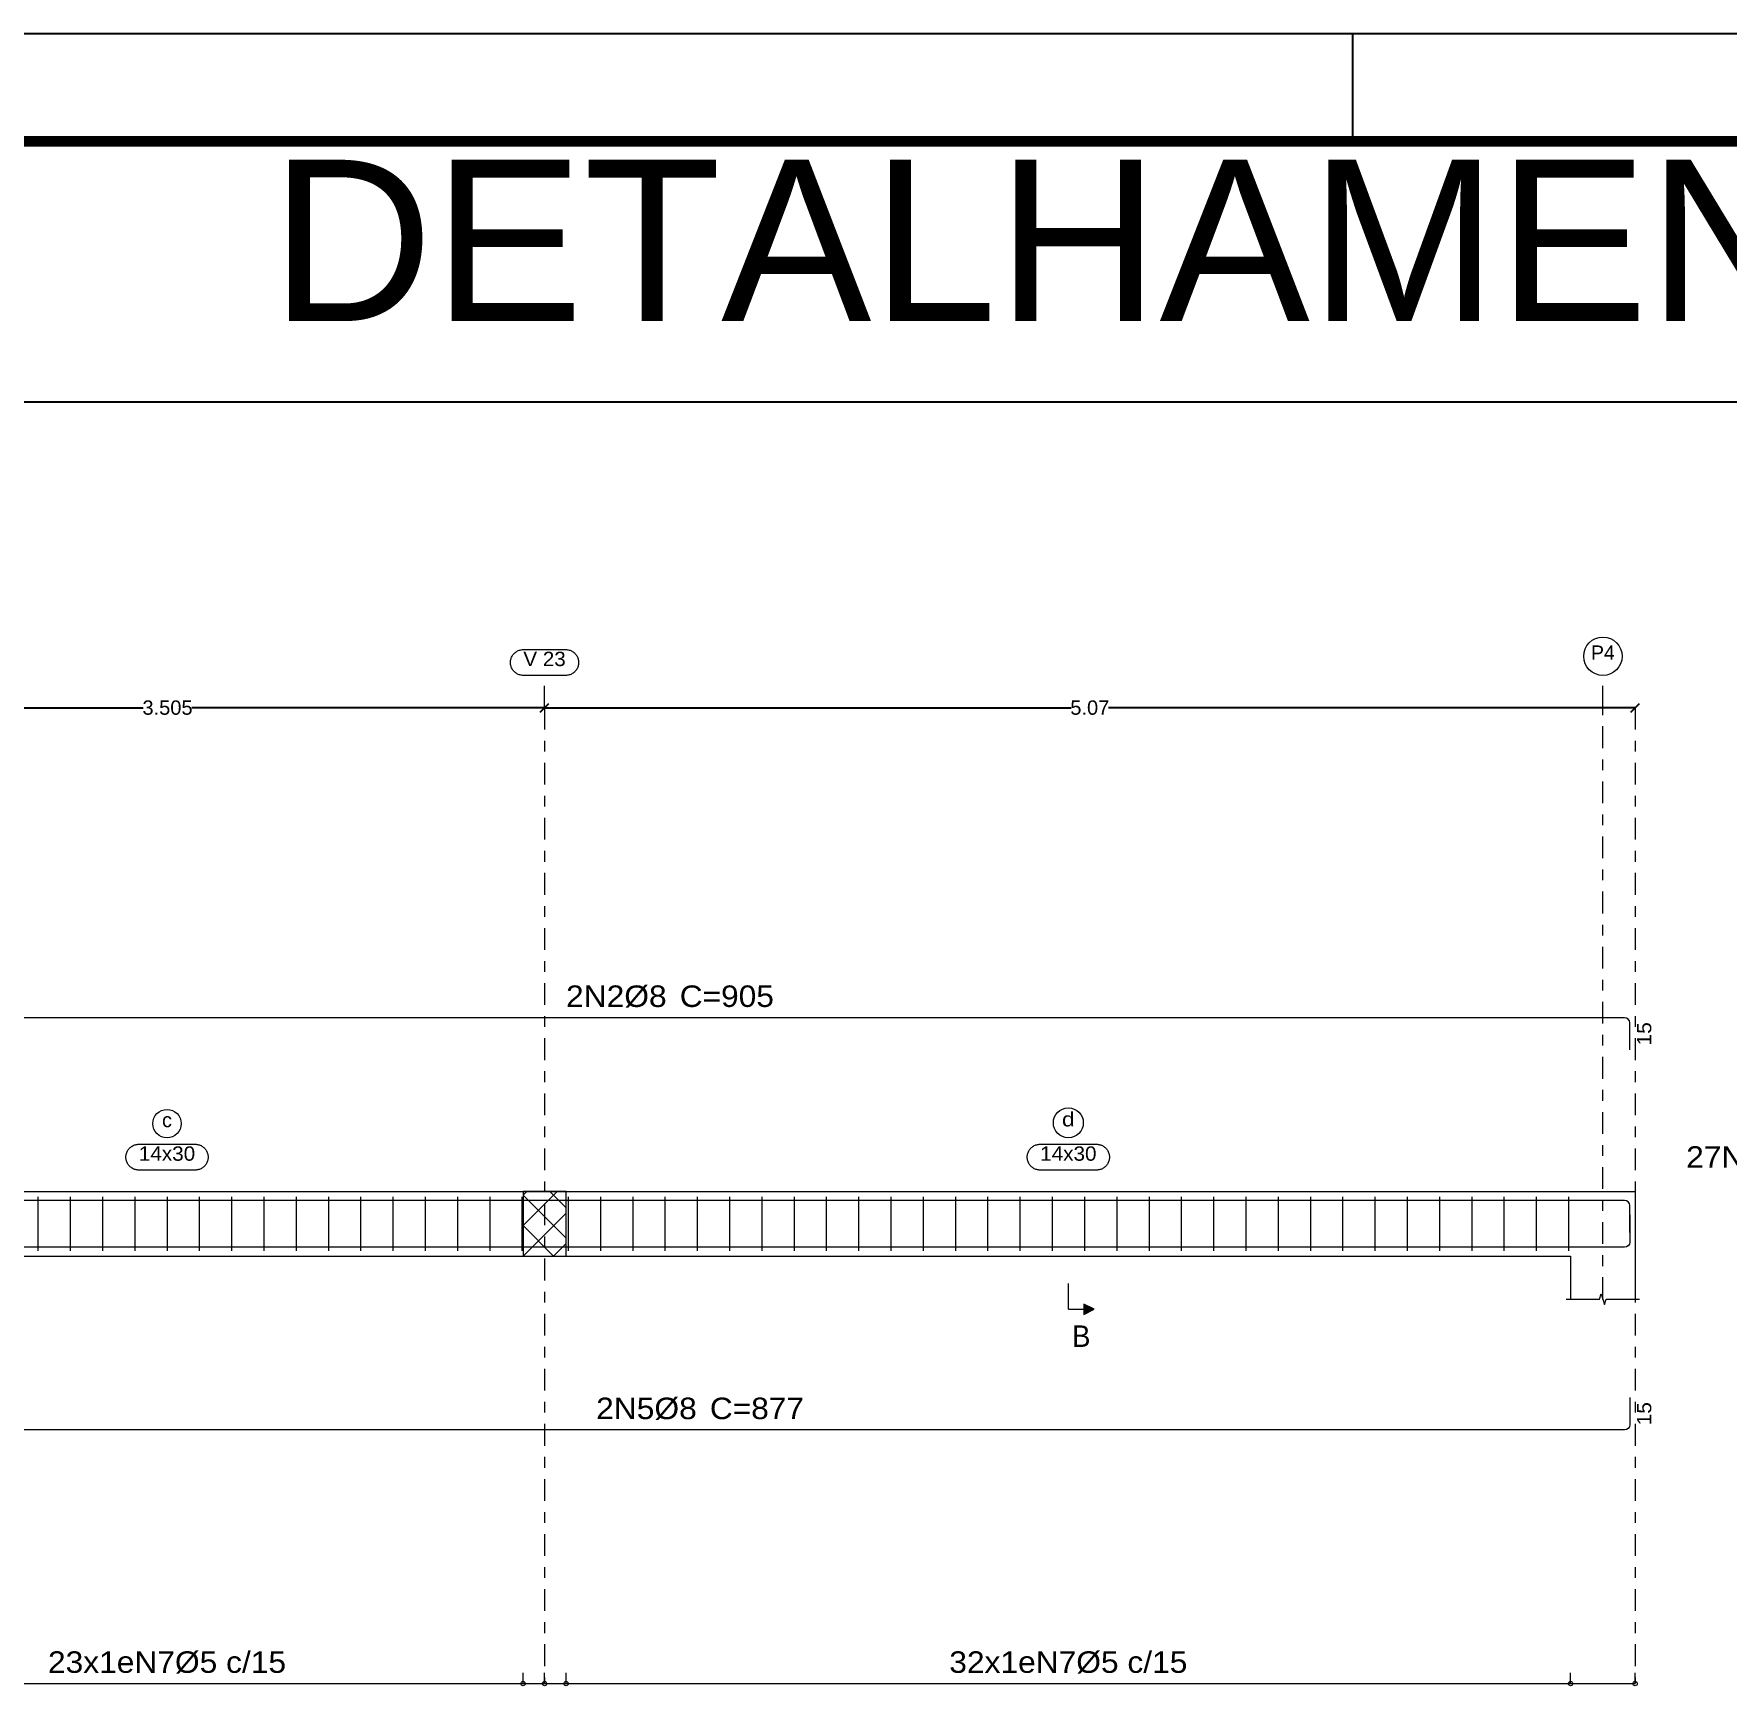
# Model space of a CAD drawing. Header units: centimetres. Extents: x 3194 to 3278, y -951 to -517.
# Drawn here: x 3210.66 to 3226.4, y -532.2 to -516.81 of the extents above; entities that cross this region are included whole.
import ezdxf
from ezdxf.enums import TextEntityAlignment as Align

# ---------------------------------------------------------------- set-up
doc = ezdxf.new("R2010")
doc.units = ezdxf.units.CM
doc.linetypes.add('CYPE_RAYAPUNTO', pattern=[0.4125, 0.2025, -0.105, 0, -0.105])
for name, color, linetype, lineweight in [('ARM_LONGITUDINAL_Ø8', 32, 'Continuous', 9), ('ARM_TRANSVERSAL_Ø5', 120, 'Continuous', 9), ('ELE_ARM_TRANS_TXT_EST', 7, 'Continuous', 9), ('ELE_CONT_NOS', 7, 'Continuous', 9), ('ELE_CONT_VIG_CONCRETO', 7, 'Continuous', 9), ('ELE_COT_COMPRIMENTO_PROJETADO', 8, 'Continuous', 0), ('ELE_COT_COT_ANCORAGENS', 8, 'Continuous', 0), ('ELE_COT_COT_EST', 8, 'Continuous', 0), ('ELE_COT_COT_LIN_APOIOS', 8, 'CYPE_RAYAPUNTO', 0), ('ELE_REF_COT_LIN_AUX_COTA', 8, 'CYPE_RAYAPUNTO', 9), ('ELE_REF_LINHAS_MARCAS_PLANTA', 8, 'Continuous', 9), ('ELE_REF_MARCAS_PLANTA', 8, 'Continuous', 9), ('ELE_REF_REF_NOME', 8, 'Continuous', 9), ('ELE_REF_REF_REFERENCIA', 8, 'Continuous', 9), ('ELE_REF_TEXTO_REF_NOME', 8, 'Continuous', 9), ('ELE_REF_TEXTO_REF_REFERENCIA', 8, 'Continuous', 9), ('POR_ARM_LONG_ARM_TEXTOS', 7, 'Continuous', 9), ('POR_ARM_LONG_TXT_COMP', 7, 'Continuous', 9), ('SEC_REF_TXT_POSICOES_ARM_ESTRIBOS', 7, 'Continuous', 9)]:
    doc.layers.add(name, color=color, linetype=linetype, lineweight=lineweight)
doc.layers.add('ARQ-FOLHA', color=7, linetype='Continuous')
doc.styles.add('CYPETXT', font='arial.ttf', dxfattribs={"height": 0.2})
doc.styles.add('CYPETXT_0.2', font='arial.ttf', dxfattribs={"height": 0.133333})
doc.styles.add('TQS_ARIAL', font='arial.ttf')
doc.dimstyles.new('cype_oblique', dxfattribs={"dimtxt": 0.18, "dimasz": 0.18, "dimexe": 0.05, "dimexo": 0.05, "dimgap": 0, "dimtad": 0, "dimdec": 4, "dimzin": 0, "dimdsep": 46, "dimtxsty": 'CYPETXT_0.2', "dimblk": 'OBLIQUE', "dimtsz": 0.04, "dimcen": 0.09, "dimadec": 0, "dimazin": 0, "dimtfac": 1, "dimtdec": 4, "dimtofl": 0, "dimtmove": 2, "dimatfit": 3, "dimfxl": 1, "dimtolj": 1, "dimtzin": 0, "dimarcsym": 0})

# ---------------------------------------------------------------- blocks, each defined once
blk = doc.blocks.new('FOLHA A1')
at = {"layer": 'ARQ-FOLHA'}
for p, q in [((841, 0), (0, 0)), ((286, -10), (286, 0))]:
    blk.add_line(p, q, dxfattribs=at)
at = {"layer": 'ARQ-FOLHA', "const_width": 1}
blk.add_lwpolyline([(25, -10), (25, -584), (831, -584), (831, -10), (25, -10)], dxfattribs=at)
blk = doc.blocks.new('*D1113')
at = {"layer": 'Defpoints', "color": 0, "transparency": 16777216}
for p in [(3208.394, -523.081), (3208.394, -523.081), (3215.404, -523.081)]:
    blk.add_point(p, dxfattribs=at)
at = {"layer": 'ELE_COT_COMPRIMENTO_PROJETADO', "color": 0, "lineweight": -2, "transparency": 16777216}
for p, q in [((3208.354, -523.121), (3208.434, -523.041)), ((3208.394, -523.081), (3211.674, -523.081)), ((3215.404, -523.081), (3212.125, -523.081)), ((3215.364, -523.121), (3215.444, -523.041))]:
    blk.add_line(p, q, dxfattribs=at)
at = {"layer": 'ELE_COT_COMPRIMENTO_PROJETADO', "color": 0, "transparency": 16777216, "insert": (3211.899, -523.081), "char_height": 0.1333, "attachment_point": 5, "style": 'CYPETXT_0.2'}
blk.add_mtext('\\A1;3.505', dxfattribs=at)
blk = doc.blocks.new('_OBLIQUE')
at = {"color": 0, "linetype": 'ByBlock'}
blk.add_line((-0.5, -0.5), (0.5, 0.5), dxfattribs=at)
blk = doc.blocks.new('*D1114')
at = {"layer": 'Defpoints', "color": 0, "transparency": 16777216}
for p in [(3215.404, -523.081), (3215.404, -523.081), (3225.544, -523.081)]:
    blk.add_point(p, dxfattribs=at)
at = {"layer": 'ELE_COT_COMPRIMENTO_PROJETADO', "color": 0, "lineweight": -2, "transparency": 16777216}
for p, q in [((3215.364, -523.121), (3215.444, -523.041)), ((3215.404, -523.081), (3220.301, -523.081)), ((3225.544, -523.081), (3220.648, -523.081)), ((3225.504, -523.121), (3225.584, -523.041))]:
    blk.add_line(p, q, dxfattribs=at)
at = {"layer": 'ELE_COT_COMPRIMENTO_PROJETADO', "color": 0, "transparency": 16777216, "insert": (3220.474, -523.081), "char_height": 0.1333, "attachment_point": 5, "style": 'CYPETXT_0.2'}
blk.add_mtext('\\A1;5.07', dxfattribs=at)

msp = doc.modelspace()

# ---------------------------------------------------------------- hatches: boundary and pattern name
at = {"layer": 'ELE_REF_LINHAS_MARCAS_PLANTA'}
msp.add_hatch(color=256, dxfattribs=at).paths.add_polyline_path([(3220.41842, -528.62872), (3220.41842, -528.72472), (3220.51442, -528.67672)])

# ---------------------------------------------------------------- linework, layer by layer
msp.add_line((3196.8194, -520.23693), (3259.9194, -520.23693))
at = {"layer": 'ARM_LONGITUDINAL_Ø8'}
for points in [[(3225.49442, -526.2646), (3225.49442, -526.0126), (3225.49077, -525.99423), (3225.48036, -525.97866), (3225.46479, -525.96825), (3225.44642, -525.9646), (3207.69442, -525.9646)], [(3225.49442, -527.96372), (3225.49442, -527.71172), (3225.49077, -527.69335), (3225.48036, -527.67778), (3225.46479, -527.66737), (3225.44642, -527.66372), (3207.69442, -527.66372)], [(3225.49442, -527.79972), (3225.49442, -528.05172), (3225.49077, -528.07009), (3225.48036, -528.08566), (3225.46479, -528.09606), (3225.44642, -528.09972), (3208.25442, -528.09972)], [(3225.49442, -529.49854), (3225.49442, -529.75054), (3225.49077, -529.76891), (3225.48036, -529.78449), (3225.46479, -529.79489), (3225.44642, -529.79854), (3208.25442, -529.79854)]]:
    msp.add_lwpolyline(points, dxfattribs=at)
at = {"layer": 'ARM_TRANSVERSAL_Ø5'}
for p, q in [((3210.69442, -527.63172), (3210.69442, -528.13172)), ((3210.99442, -527.63172), (3210.99442, -528.13172)), ((3211.29442, -527.63172), (3211.29442, -528.13172)), ((3211.59442, -527.63172), (3211.59442, -528.13172)), ((3211.89442, -527.63172), (3211.89442, -528.13172)), ((3212.19442, -527.63172), (3212.19442, -528.13172)), ((3212.49442, -527.63172), (3212.49442, -528.13172)), ((3212.79442, -527.63172), (3212.79442, -528.13172)), ((3213.09442, -527.63172), (3213.09442, -528.13172)), ((3213.39442, -527.63172), (3213.39442, -528.13172)), ((3213.69442, -527.63172), (3213.69442, -528.13172)), ((3213.99442, -527.63172), (3213.99442, -528.13172)), ((3214.29442, -527.63172), (3214.29442, -528.13172)), ((3214.59442, -527.63172), (3214.59442, -528.13172)), ((3214.89442, -527.63172), (3214.89442, -528.13172)), ((3215.19442, -527.63172), (3215.19442, -528.13172)), ((3215.62442, -527.63172), (3215.62442, -528.13172)), ((3215.92442, -527.63172), (3215.92442, -528.13172)), ((3216.22442, -527.63172), (3216.22442, -528.13172)), ((3216.52442, -527.63172), (3216.52442, -528.13172)), ((3216.82442, -527.63172), (3216.82442, -528.13172)), ((3217.12442, -527.63172), (3217.12442, -528.13172)), ((3217.42442, -527.63172), (3217.42442, -528.13172)), ((3217.72442, -527.63172), (3217.72442, -528.13172)), ((3218.02442, -527.63172), (3218.02442, -528.13172)), ((3218.32442, -527.63172), (3218.32442, -528.13172)), ((3218.62442, -527.63172), (3218.62442, -528.13172)), ((3218.92442, -527.63172), (3218.92442, -528.13172)), ((3219.22442, -527.63172), (3219.22442, -528.13172)), ((3219.52442, -527.63172), (3219.52442, -528.13172)), ((3219.82442, -527.63172), (3219.82442, -528.13172)), ((3220.12442, -527.63172), (3220.12442, -528.13172)), ((3220.42442, -527.63172), (3220.42442, -528.13172)), ((3220.72442, -527.63172), (3220.72442, -528.13172)), ((3221.02442, -527.63172), (3221.02442, -528.13172)), ((3221.32442, -527.63172), (3221.32442, -528.13172)), ((3221.62442, -527.63172), (3221.62442, -528.13172)), ((3221.92442, -527.63172), (3221.92442, -528.13172)), ((3222.22442, -527.63172), (3222.22442, -528.13172)), ((3222.52442, -527.63172), (3222.52442, -528.13172)), ((3222.82442, -527.63172), (3222.82442, -528.13172)), ((3223.12442, -527.63172), (3223.12442, -528.13172)), ((3223.42442, -527.63172), (3223.42442, -528.13172)), ((3223.72442, -527.63172), (3223.72442, -528.13172)), ((3224.02442, -527.63172), (3224.02442, -528.13172)), ((3224.32442, -527.63172), (3224.32442, -528.13172)), ((3224.62442, -527.63172), (3224.62442, -528.13172)), ((3224.92442, -527.63172), (3224.92442, -528.13172))]:
    msp.add_line(p, q, dxfattribs=at)
at = {"layer": 'ELE_CONT_NOS'}
for p, q in [((3215.20442, -527.58172), (3215.20442, -527.58172)), ((3215.60442, -527.58172), (3215.60442, -527.58172)), ((3215.20442, -528.18172), (3215.20442, -528.18172)), ((3215.60442, -528.18172), (3215.60442, -528.18172)), ((3224.94442, -528.18172), (3224.94442, -528.58172)), ((3225.54442, -528.18172), (3225.54442, -528.58172))]:
    msp.add_line(p, q, dxfattribs=at)
at = {"layer": 'ELE_CONT_NOS', "lineweight": 0}
for p, q in [((3215.20442, -527.89888), (3215.52158, -527.58172)), ((3215.20442, -527.61603), (3215.23873, -527.58172)), ((3215.60442, -528.01603), (3215.20442, -527.61603)), ((3215.60442, -527.73319), (3215.45295, -527.58172)), ((3215.20442, -528.18172), (3215.60442, -527.78172)), ((3215.48726, -528.18172), (3215.20442, -527.89888)), ((3215.48726, -528.18172), (3215.60442, -528.06456))]:
    msp.add_line(p, q, dxfattribs=at)
at = {"layer": 'ELE_CONT_NOS'}
for points in [[(3215.20442, -527.58172), (3215.60442, -527.58172)], [(3224.94442, -527.58172), (3225.54442, -527.58172), (3225.54442, -528.18172)], [(3215.20442, -528.18172), (3215.60442, -528.18172)], [(3224.90442, -528.58172), (3225.21442, -528.58172), (3225.22942, -528.53172), (3225.25942, -528.63172), (3225.27442, -528.58172), (3225.58442, -528.58172)]]:
    msp.add_lwpolyline(points, dxfattribs=at)
at = {"layer": 'ELE_CONT_NOS', "lineweight": 0}
msp.add_lwpolyline([(3215.20442, -527.58172), (3215.20442, -528.18172), (3215.60442, -528.18172), (3215.60442, -527.58172), (3215.20442, -527.58172)], close=True, dxfattribs=at)
at = {"layer": 'ELE_CONT_VIG_CONCRETO'}
for p, q in [((3208.58442, -527.58172), (3215.20442, -527.58172)), ((3215.60442, -527.58172), (3224.94442, -527.58172)), ((3208.58442, -528.18172), (3215.20442, -528.18172)), ((3215.60442, -528.18172), (3224.94442, -528.18172))]:
    msp.add_line(p, q, dxfattribs=at)
at = {"layer": 'ELE_COT_COT_EST'}
for p, q in [((3215.20442, -532.15854), (3215.20442, -532.05854)), ((3215.40442, -532.15854), (3215.40442, -532.05854)), ((3215.60442, -532.15854), (3215.60442, -532.05854)), ((3224.94442, -532.15854), (3224.94442, -532.05854))]:
    msp.add_line(p, q, dxfattribs=at)
for points in [[(3208.58442, -532.15854), (3215.20442, -532.15854), (3215.20442, -532.05854)], [(3215.20442, -532.15854), (3215.40442, -532.15854), (3215.40442, -532.05854)], [(3215.40442, -532.15854), (3215.60442, -532.15854), (3215.60442, -532.05854)], [(3215.60442, -532.15854), (3224.94442, -532.15854), (3224.94442, -532.05854)], [(3224.94442, -532.15854), (3225.54442, -532.15854), (3225.54442, -532.05854)]]:
    msp.add_lwpolyline(points, dxfattribs=at)
for centre in [(3215.20442, -532.15854), (3215.20442, -532.15854), (3215.40442, -532.15854), (3215.40442, -532.15854), (3215.60442, -532.15854), (3215.60442, -532.15854), (3224.94442, -532.15854), (3224.94442, -532.15854), (3225.54442, -532.15854)]:
    msp.add_circle(centre, 0.02, dxfattribs=at)
at = {"layer": 'ELE_COT_COT_LIN_APOIOS'}
for p, q in [((3215.40442, -523.08065), (3215.40442, -532.15854)), ((3225.54442, -523.08065), (3225.54442, -532.15854))]:
    msp.add_line(p, q, dxfattribs=at)
at = {"layer": 'ELE_REF_COT_LIN_AUX_COTA'}
for p, q in [((3215.40442, -523.08065), (3215.40442, -522.78065)), ((3225.24442, -523.08065), (3225.24442, -522.78065)), ((3225.24442, -528.58172), (3225.24442, -523.08065))]:
    msp.add_line(p, q, dxfattribs=at)
at = {"layer": 'ELE_REF_LINHAS_MARCAS_PLANTA'}
for q in [(3220.27442, -528.43672), (3220.41842, -528.67672)]:
    msp.add_line((3220.27442, -528.67672), q, dxfattribs=at)
msp.add_lwpolyline([(3220.41842, -528.62872), (3220.41842, -528.72472), (3220.51442, -528.67672)], close=True, dxfattribs=at)
at = {"layer": 'ELE_REF_REF_NOME'}
for points in [[(3212.15642, -527.14172), (3212.16444, -527.14199), (3212.17242, -527.14279), (3212.18032, -527.14412), (3212.18812, -527.14598), (3212.19578, -527.14836), (3212.20327, -527.15124), (3212.21054, -527.15462), (3212.21757, -527.15847), (3212.22433, -527.16279), (3212.23079, -527.16754), (3212.23691, -527.17272), (3212.24268, -527.1783), (3212.24806, -527.18424), (3212.25303, -527.19054), (3212.25757, -527.19715), (3212.26165, -527.20405), (3212.26527, -527.21121), (3212.2684, -527.21859), (3212.27103, -527.22617), (3212.27315, -527.2339), (3212.27475, -527.24176), (3212.27582, -527.24971), (3212.27635, -527.25771), (3212.27635, -527.26573), (3212.27582, -527.27373), (3212.27475, -527.28168), (3212.27315, -527.28954), (3212.27103, -527.29727), (3212.2684, -527.30485), (3212.26527, -527.31223), (3212.26165, -527.31939), (3212.25757, -527.32629), (3212.25303, -527.3329), (3212.24806, -527.33919), (3212.24268, -527.34514), (3212.23691, -527.35072), (3212.23079, -527.35589), (3212.22433, -527.36065), (3212.21757, -527.36497), (3212.21054, -527.36882), (3212.20327, -527.3722), (3212.19578, -527.37508), (3212.18812, -527.37745), (3212.18032, -527.37931), (3212.17242, -527.38065), (3212.16444, -527.38145), (3212.15642, -527.38172), (3211.63242, -527.38172), (3211.62441, -527.38145), (3211.61643, -527.38065), (3211.60852, -527.37931), (3211.60072, -527.37745), (3211.59306, -527.37508), (3211.58557, -527.3722), (3211.5783, -527.36882), (3211.57127, -527.36497), (3211.56451, -527.36065), (3211.55805, -527.35589), (3211.55193, -527.35072), (3211.54616, -527.34514), (3211.54078, -527.33919), (3211.53581, -527.3329), (3211.53127, -527.32629), (3211.52719, -527.31939), (3211.52357, -527.31223), (3211.52044, -527.30485), (3211.51781, -527.29727), (3211.51569, -527.28954), (3211.51409, -527.28168), (3211.51302, -527.27373), (3211.51249, -527.26573), (3211.51249, -527.25771), (3211.51302, -527.24971), (3211.51409, -527.24176), (3211.51569, -527.2339), (3211.51781, -527.22617), (3211.52044, -527.21859), (3211.52357, -527.21121), (3211.52719, -527.20405), (3211.53127, -527.19715), (3211.53581, -527.19054), (3211.54078, -527.18424), (3211.54616, -527.1783), (3211.55193, -527.17272), (3211.55805, -527.16754), (3211.56451, -527.16279), (3211.57127, -527.15847), (3211.5783, -527.15462), (3211.58557, -527.15124), (3211.59306, -527.14836), (3211.60072, -527.14598), (3211.60852, -527.14412), (3211.61643, -527.14279), (3211.62441, -527.14199), (3211.63242, -527.14172), (3212.15642, -527.14172)], [(3220.53642, -527.14172), (3220.54443, -527.14199), (3220.55241, -527.14279), (3220.56032, -527.14412), (3220.56812, -527.14598), (3220.57578, -527.14836), (3220.58327, -527.15124), (3220.59054, -527.15462), (3220.59757, -527.15847), (3220.60433, -527.16279), (3220.61079, -527.16754), (3220.61691, -527.17272), (3220.62268, -527.1783), (3220.62806, -527.18424), (3220.63303, -527.19054), (3220.63757, -527.19715), (3220.64165, -527.20405), (3220.64527, -527.21121), (3220.6484, -527.21859), (3220.65103, -527.22617), (3220.65315, -527.2339), (3220.65475, -527.24176), (3220.65582, -527.24971), (3220.65635, -527.25771), (3220.65635, -527.26573), (3220.65582, -527.27373), (3220.65475, -527.28168), (3220.65315, -527.28954), (3220.65103, -527.29727), (3220.6484, -527.30485), (3220.64527, -527.31223), (3220.64165, -527.31939), (3220.63757, -527.32629), (3220.63303, -527.3329), (3220.62806, -527.33919), (3220.62268, -527.34514), (3220.61691, -527.35072), (3220.61079, -527.35589), (3220.60433, -527.36065), (3220.59757, -527.36497), (3220.59054, -527.36882), (3220.58327, -527.3722), (3220.57578, -527.37508), (3220.56812, -527.37745), (3220.56032, -527.37931), (3220.55241, -527.38065), (3220.54443, -527.38145), (3220.53642, -527.38172), (3220.01242, -527.38172), (3220.0044, -527.38145), (3219.99643, -527.38065), (3219.98852, -527.37931), (3219.98072, -527.37745), (3219.97306, -527.37508), (3219.96557, -527.3722), (3219.9583, -527.36882), (3219.95127, -527.36497), (3219.94451, -527.36065), (3219.93805, -527.35589), (3219.93193, -527.35072), (3219.92616, -527.34514), (3219.92078, -527.33919), (3219.91581, -527.3329), (3219.91127, -527.32629), (3219.90719, -527.31939), (3219.90357, -527.31223), (3219.90044, -527.30485), (3219.89781, -527.29727), (3219.89569, -527.28954), (3219.89409, -527.28168), (3219.89302, -527.27373), (3219.89249, -527.26573), (3219.89249, -527.25771), (3219.89302, -527.24971), (3219.89409, -527.24176), (3219.89569, -527.2339), (3219.89781, -527.22617), (3219.90044, -527.21859), (3219.90357, -527.21121), (3219.90719, -527.20405), (3219.91127, -527.19715), (3219.91581, -527.19054), (3219.92078, -527.18424), (3219.92616, -527.1783), (3219.93193, -527.17272), (3219.93805, -527.16754), (3219.94451, -527.16279), (3219.95127, -527.15847), (3219.9583, -527.15462), (3219.96557, -527.15124), (3219.97306, -527.14836), (3219.98072, -527.14598), (3219.98852, -527.14412), (3219.99643, -527.14279), (3220.0044, -527.14199), (3220.01242, -527.14172), (3220.53642, -527.14172)]]:
    msp.add_lwpolyline(points, close=True, dxfattribs=at)
for centre, radius in [((3211.89442, -526.94963), 0.13209), ((3220.27442, -526.94239), 0.13933)]:
    msp.add_circle(centre, radius, dxfattribs=at)
at = {"layer": 'ELE_REF_REF_REFERENCIA'}
msp.add_lwpolyline([(3215.60142, -522.54065), (3215.60943, -522.54091), (3215.61741, -522.54172), (3215.62532, -522.54305), (3215.63312, -522.54491), (3215.64078, -522.54729), (3215.64827, -522.55017), (3215.65554, -522.55354), (3215.66257, -522.5574), (3215.66933, -522.56171), (3215.67579, -522.56647), (3215.68191, -522.57165), (3215.68768, -522.57722), (3215.69306, -522.58317), (3215.69803, -522.58946), (3215.70257, -522.59608), (3215.70665, -522.60298), (3215.71027, -522.61013), (3215.7134, -522.61752), (3215.71603, -522.62509), (3215.71815, -522.63283), (3215.71975, -522.64069), (3215.72082, -522.64863), (3215.72135, -522.65664), (3215.72135, -522.66466), (3215.72082, -522.67266), (3215.71975, -522.68061), (3215.71815, -522.68846), (3215.71603, -522.6962), (3215.7134, -522.70377), (3215.71027, -522.71116), (3215.70665, -522.71832), (3215.70257, -522.72522), (3215.69803, -522.73183), (3215.69306, -522.73812), (3215.68768, -522.74407), (3215.68191, -522.74964), (3215.67579, -522.75482), (3215.66933, -522.75958), (3215.66257, -522.76389), (3215.65554, -522.76775), (3215.64827, -522.77112), (3215.64078, -522.77401), (3215.63312, -522.77638), (3215.62532, -522.77824), (3215.61741, -522.77958), (3215.60943, -522.78038), (3215.60142, -522.78065), (3215.20742, -522.78065), (3215.1994, -522.78038), (3215.19143, -522.77958), (3215.18352, -522.77824), (3215.17572, -522.77638), (3215.16806, -522.77401), (3215.16057, -522.77112), (3215.1533, -522.76775), (3215.14627, -522.76389), (3215.13951, -522.75958), (3215.13305, -522.75482), (3215.12693, -522.74964), (3215.12116, -522.74407), (3215.11578, -522.73812), (3215.11081, -522.73183), (3215.10627, -522.72522), (3215.10219, -522.71832), (3215.09857, -522.71116), (3215.09544, -522.70377), (3215.09281, -522.6962), (3215.09069, -522.68846), (3215.08909, -522.68061), (3215.08802, -522.67266), (3215.08749, -522.66466), (3215.08749, -522.65664), (3215.08802, -522.64863), (3215.08909, -522.64069), (3215.09069, -522.63283), (3215.09281, -522.62509), (3215.09544, -522.61752), (3215.09857, -522.61013), (3215.10219, -522.60298), (3215.10627, -522.59608), (3215.11081, -522.58946), (3215.11578, -522.58317), (3215.12116, -522.57722), (3215.12693, -522.57165), (3215.13305, -522.56647), (3215.13951, -522.56171), (3215.14627, -522.5574), (3215.1533, -522.55354), (3215.16057, -522.55017), (3215.16806, -522.54729), (3215.17572, -522.54491), (3215.18352, -522.54305), (3215.19143, -522.54172), (3215.1994, -522.54091), (3215.20742, -522.54065), (3215.60142, -522.54065)], close=True, dxfattribs=at)
msp.add_circle((3225.24442, -522.60225), 0.17839, dxfattribs=at)

# ---------------------------------------------------------------- block references
at = {"layer": 'ARQ-FOLHA', "xscale": 0.1, "yscale": 0.1, "zscale": 0.1}
msp.add_blockref('FOLHA A1', (3194.3194, -516.813), dxfattribs=at)

# ---------------------------------------------------------------- texts
at = {"insert": (3212.85571, -517.98391), "char_height": 1.5, "attachment_point": 1, "style": 'TQS_ARIAL'}
msp.add_mtext_dynamic_manual_height_columns('DETALHAMENTO VIGAS TÉRREO', width=72.2611045, gutter_width=12.5, heights=[0], dxfattribs=at)
at = {"layer": 'ELE_ARM_TRANS_TXT_EST', "style": 'CYPETXT', "width": 1.055863}
for s, p, p2 in [('23x1eN7%%c5 c/15', (3210.78742, -532.05854), (3213.00142, -532.05854)), ('32x1eN7%%c5 c/15', (3219.16742, -532.05854), (3221.38142, -532.05854))]:
    msp.add_text(s, height=0.2, dxfattribs=at).set_placement(p, p2, align=Align.FIT)
at = {"layer": 'ELE_COT_COT_ANCORAGENS', "style": 'CYPETXT', "width": 1.042546}
for p, p2 in [((3225.69442, -526.2226), (3225.69442, -526.0066)), ((3225.69442, -529.75654), (3225.69442, -529.54054))]:
    msp.add_text('15', height=0.133333, rotation=90, dxfattribs=at).set_placement(p, p2, align=Align.FIT)
at = {"layer": 'ELE_REF_MARCAS_PLANTA', "style": 'CYPETXT', "width": 0.917592}
msp.add_text('B', height=0.2, dxfattribs=at).set_placement((3220.30892, -529.02672), (3220.47992, -529.02672), align=Align.FIT)
at = {"layer": 'ELE_REF_TEXTO_REF_NOME', "style": 'CYPETXT'}
for s, height, width, p, p2 in [('c', 0.13333, 0.987832, (3211.84842, -526.98296), (3211.94042, -526.98296)), ('d', 0.13333, 1.139078, (3220.21542, -526.97572), (3220.33342, -526.97572)), ('14x30', 0.133333, 1.032505, (3211.63242, -527.29505), (3212.15642, -527.29505)), ('14x30', 0.133333, 1.032505, (3220.01242, -527.29505), (3220.53642, -527.29505))]:
    msp.add_text(s, height=height, dxfattribs=dict(at, width=width)).set_placement(p, p2, align=Align.FIT)
at = {"layer": 'ELE_REF_TEXTO_REF_REFERENCIA', "style": 'CYPETXT'}
for s, width, p, p2 in [('P4', 0.965629, (3225.13442, -522.63559), (3225.35442, -522.63559)), ('V 23', 1.028253, (3215.20742, -522.69398), (3215.60142, -522.69398))]:
    msp.add_text(s, height=0.133333, dxfattribs=dict(at, width=width)).set_placement(p, p2, align=Align.FIT)
at = {"layer": 'POR_ARM_LONG_ARM_TEXTOS', "style": 'CYPETXT', "width": 1.057309}
for s, p, p2 in [('2N2%%c8', (3215.60392, -525.8646), (3216.53992, -525.8646)), ('2N5%%c8', (3215.88392, -529.69854), (3216.81992, -529.69854))]:
    msp.add_text(s, height=0.2, dxfattribs=at).set_placement(p, p2, align=Align.FIT)
at = {"layer": 'POR_ARM_LONG_TXT_COMP', "style": 'CYPETXT', "width": 1.053117}
for s, p, p2 in [(' C=905', (3216.57992, -525.8646), (3217.53692, -525.8646)), (' C=877', (3216.85992, -529.69854), (3217.81692, -529.69854))]:
    msp.add_text(s, height=0.2, dxfattribs=at).set_placement(p, p2, align=Align.FIT)
at = {"layer": 'SEC_REF_TXT_POSICOES_ARM_ESTRIBOS', "style": 'CYPETXT', "width": 1.055186}
msp.add_text('27N6%%c5 C=96', height=0.2, dxfattribs=at).set_placement((3226.01873, -527.36019), (3227.91173, -527.36019), align=Align.FIT)

# ---------------------------------------------------------------- dimensions: what is measured, and where the dimension line sits
at = {"layer": 'ELE_COT_COMPRIMENTO_PROJETADO'}
for p1, p2, text, picture, middle in [((3215.40442, -523.08065), (3208.39442, -523.08065), '3.505', '*D1113', (3211.89942, -523.08065)), ((3225.54442, -523.08065), (3215.40442, -523.08065), '5.07', '*D1114', (3220.47442, -523.08065))]:
    dim = msp.add_aligned_dim(p1=p1, p2=p2, distance=0, text=text, dimstyle='cype_oblique', override={"dimexe": 0, "dimexo": 0}, dxfattribs=at)
    dim.commit()
    dim.dimension.update_dxf_attribs({"geometry": picture, "text_midpoint": middle})

doc.saveas('drawing.dxf')
